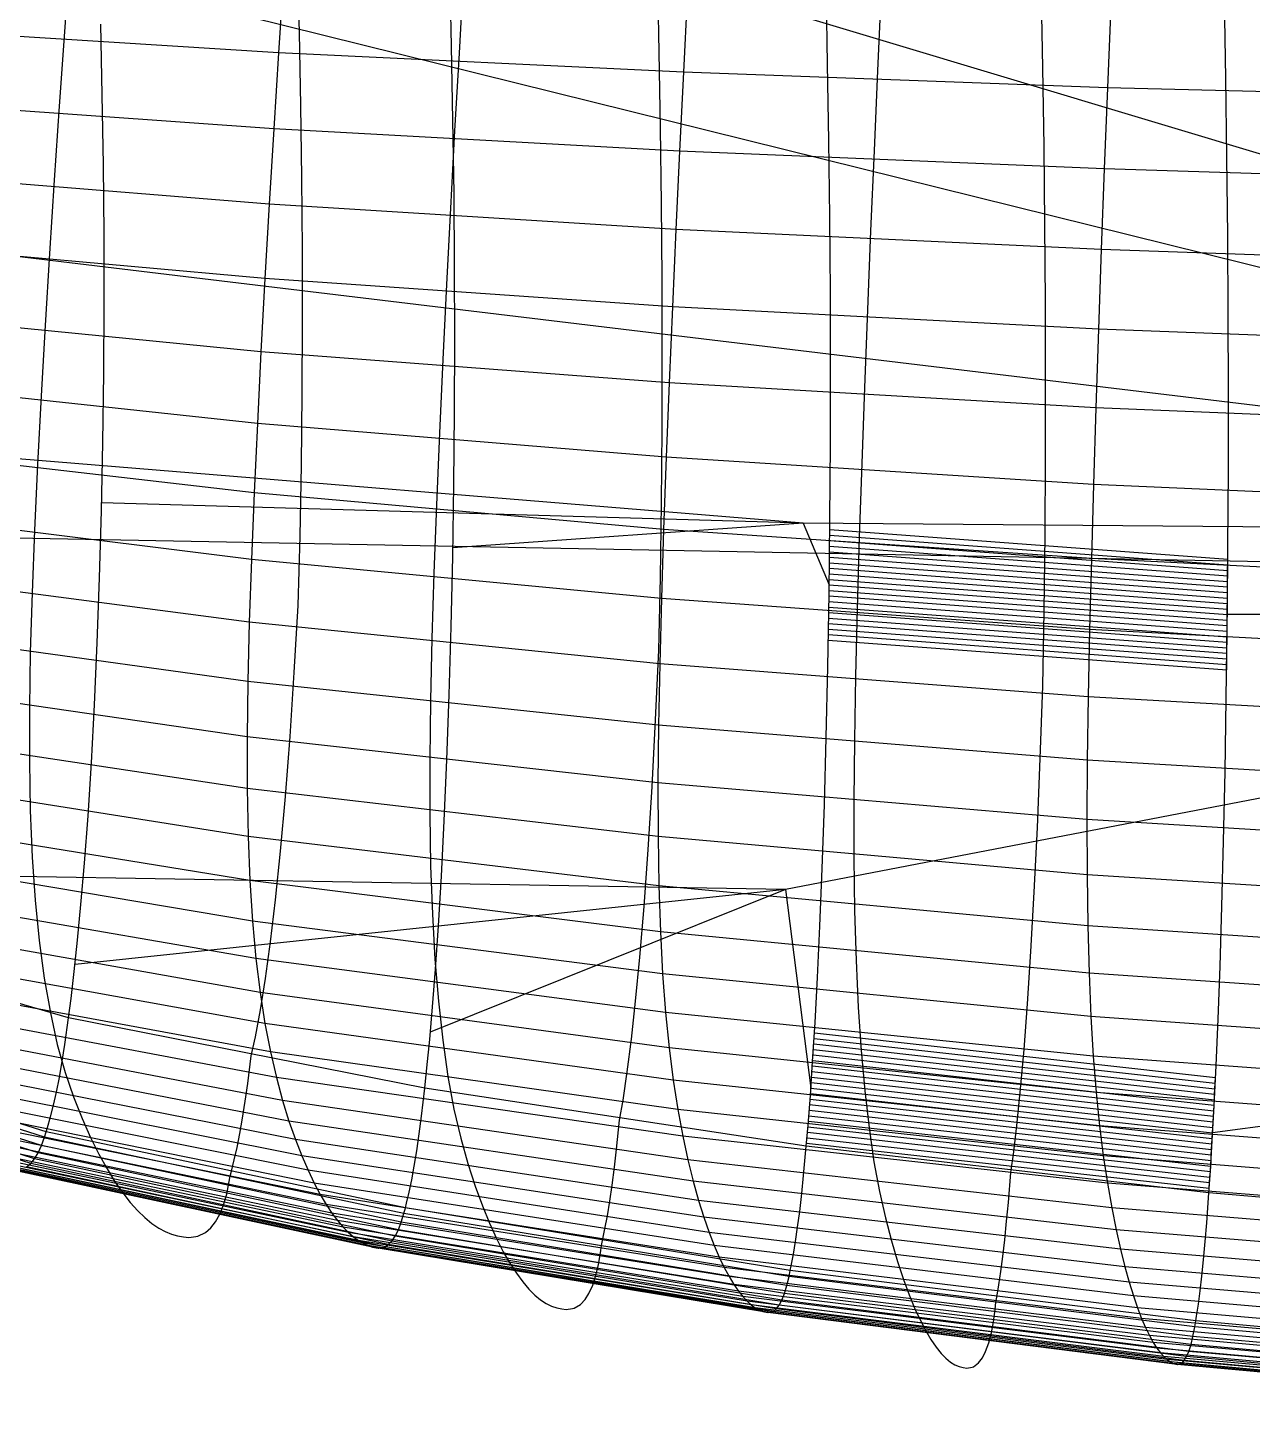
# Model space of a CAD drawing. Extents: x -454 to 454, y -3 to 309.
# Drawn here: x -291.2 to -158.2, y 4.4 to 153.7 of the extents above; entities that cross this region are included whole.
import ezdxf

# ---------------------------------------------------------------- set-up
doc = ezdxf.new("R2010")
doc.units = 0

msp = doc.modelspace()

# ---------------------------------------------------------------- linework, layer by layer
at = {"layer": 'default', "color": 8, "linetype": 'CONTINUOUS'}
for p, q in [((-35.078, 103.296, 683.088), (-296.895, 181.922, 287.322)), ((-39.634, 98.515, 684.372), (-334.782, 171.681, 358.105)), ((-39.634, 98.515, 684.372), (-298.202, 129.591, 295.527)), ((-207.004, 99.972, 230.235), (-318.252, 109.082, 106.91)), ((-207.004, 99.972, 230.235), (-283.119, 102.186, 86.927)), ((-207.004, 99.972, 230.235), (-245.002, 97.291, 69.142)), ((-39.634, 98.515, 684.372), (-207.004, 99.972, 230.235)), ((-207.004, 99.972, 230.235), (-204.168, 93.266, 54.169)), ((-79.789, 89.963, 190.074), (-160.961, 90.042, 41.745))]:
    msp.add_line(p, q, dxfattribs=at)
at = {"layer": 'default', "color": 4, "linetype": 'CONTINUOUS'}
for p, q in [((-286.562, 161.418, 32.383), (-287.151, 153.285, 31.192)), ((-261.651, 153.202, 82.969), (-261.846, 161.189, 82.572)), ((-243.839, 159.457, 12.067), (-244.333, 150.968, 10.799)), ((-222.609, 151.074, 66.808), (-222.784, 159.405, 66.354)), ((-198.511, 157.86, -4.73), (-198.914, 149.08, -6.055)), ((-180.978, 149.36, 53.289), (-181.129, 157.973, 52.787)), ((-287.151, 153.285, 31.192), (-287.716, 145.197, 30.049)), ((-261.496, 145.293, 83.29), (-261.651, 153.202, 82.969)), ((-244.333, 150.968, 10.799), (-244.807, 142.526, 9.583)), ((-222.468, 142.824, 67.179), (-222.609, 151.074, 66.808)), ((-180.856, 140.831, 53.703), (-180.978, 149.36, 53.289)), ((-198.914, 149.08, -6.055), (-199.299, 140.348, -7.324)), ((-287.716, 145.197, 30.049), (-288.255, 137.177, 28.961)), ((-261.384, 137.449, 83.53), (-261.496, 145.293, 83.29)), ((-244.807, 142.526, 9.583), (-245.259, 134.155, 8.427)), ((-222.365, 134.641, 67.46), (-222.468, 142.824, 67.179)), ((-199.299, 140.348, -7.324), (-199.667, 131.69, -8.53)), ((-180.765, 132.371, 54.022), (-180.856, 140.831, 53.703)), ((-261.317, 129.634, 83.671), (-261.384, 137.449, 83.53)), ((-288.255, 137.177, 28.961), (-288.76, 129.241, 27.935)), ((-222.3, 126.489, 67.636), (-222.365, 134.641, 67.46)), ((-245.259, 134.155, 8.427), (-245.68, 125.872, 7.338)), ((-199.667, 131.69, -8.53), (-200.009, 123.123, -9.666)), ((-180.706, 123.941, 54.228), (-180.765, 132.371, 54.022)), ((-288.76, 129.241, 27.935), (-289.239, 121.423, 26.975)), ((-261.303, 121.827, 83.711), (-261.317, 129.634, 83.671)), ((-245.68, 125.872, 7.338), (-246.082, 117.713, 6.319)), ((-222.279, 118.344, 67.701), (-222.3, 126.489, 67.636)), ((-180.684, 115.519, 54.316), (-180.706, 123.941, 54.228)), ((-200.009, 123.123, -9.666), (-200.336, 114.684, -10.727)), ((-289.239, 121.423, 26.975), (-289.678, 113.768, 26.097)), ((-261.338, 114.022, 83.634), (-261.303, 121.827, 83.711)), ((-222.301, 110.201, 67.64), (-222.279, 118.344, 67.701)), ((-246.082, 117.713, 6.319), (-246.45, 109.724, 5.389)), ((-180.695, 107.099, 54.271), (-180.684, 115.519, 54.316)), ((-289.678, 113.768, 26.097), (-290.068, 106.336, 25.32)), ((-261.428, 106.243, 83.452), (-261.338, 114.022, 83.634)), ((-200.336, 114.684, -10.727), (-200.635, 106.422, -11.696)), ((-246.45, 109.724, 5.389), (-246.775, 101.969, 4.567)), ((-222.369, 102.085, 67.465), (-222.301, 110.201, 67.64)), ((-290.068, 106.336, 25.32), (-290.396, 99.202, 24.663)), ((-261.567, 98.548, 83.168), (-261.428, 106.243, 83.452)), ((-200.635, 106.422, -11.696), (-200.9, 98.402, -12.549)), ((-180.745, 98.707, 54.104), (-180.695, 107.099, 54.271)), ((-246.775, 101.969, 4.567), (-247.048, 94.525, 3.876)), ((-222.478, 94.056, 67.179), (-222.369, 102.085, 67.465)), ((-290.396, 99.202, 24.663), (-290.666, 92.406, 24.143)), ((-261.794, 91.014, 82.713), (-261.567, 98.548, 83.168)), ((-180.83, 90.405, 53.82), (-180.745, 98.707, 54.104)), ((-200.9, 98.402, -12.549), (-201.122, 90.706, -13.265)), ((-247.048, 94.525, 3.876), (-247.274, 87.434, 3.33)), ((-222.664, 86.195, 66.707), (-222.478, 94.056, 67.179)), ((-290.666, 92.406, 24.143), (-290.855, 85.964, 23.782)), ((-262.205, 83.742, 81.874), (-261.794, 91.014, 82.713)), ((-201.122, 90.706, -13.265), (-201.305, 83.375, -13.827)), ((-180.978, 82.275, 53.336), (-180.83, 90.405, 53.82)), ((-247.274, 87.434, 3.33), (-247.43, 80.715, 2.957)), ((-290.855, 85.964, 23.782), (-290.956, 79.877, 23.602)), ((-223.005, 78.605, 65.821), (-222.664, 86.195, 66.707)), ((-262.664, 76.803, 80.943), (-262.205, 83.742, 81.874)), ((-201.305, 83.375, -13.827), (-201.432, 76.43, -14.208)), ((-181.255, 74.424, 52.414), (-180.978, 82.275, 53.336)), ((-247.43, 80.715, 2.957), (-247.512, 74.366, 2.778)), ((-290.956, 79.877, 23.602), (-290.953, 74.147, 23.622)), ((-223.388, 71.363, 64.835), (-223.005, 78.605, 65.821)), ((-263.163, 70.294, 79.926), (-262.664, 76.803, 80.943)), ((-201.432, 76.43, -14.208), (-201.498, 69.87, -14.383)), ((-290.953, 74.147, 23.622), (-290.85, 68.772, 23.851)), ((-247.512, 74.366, 2.778), (-247.504, 68.393, 2.816)), ((-181.566, 66.933, 51.383), (-181.255, 74.424, 52.414)), ((-263.694, 64.365, 78.842), (-263.163, 70.294, 79.926)), ((-223.805, 64.569, 63.754), (-223.388, 71.363, 64.835)), ((-290.85, 68.772, 23.851), (-290.632, 63.738, 24.3)), ((-201.498, 69.87, -14.383), (-201.488, 63.699, -14.328)), ((-247.504, 68.393, 2.816), (-247.412, 62.79, 3.08)), ((-181.906, 59.905, 50.252), (-181.566, 66.933, 51.383)), ((-264.243, 59.103, 77.712), (-263.694, 64.365, 78.842)), ((-224.251, 58.379, 62.599), (-223.805, 64.569, 63.754)), ((-290.632, 63.738, 24.3), (-290.308, 59.044, 24.966)), ((-247.412, 62.79, 3.08), (-247.22, 57.546, 3.58)), ((-201.488, 63.699, -14.328), (-201.41, 57.913, -14.036)), ((-182.269, 53.501, 49.04), (-181.906, 59.905, 50.252)), ((-290.308, 59.044, 24.966), (-289.875, 54.663, 25.854)), ((-264.79, 54.52, 76.592), (-264.243, 59.103, 77.712)), ((-224.71, 52.885, 61.394), (-224.251, 58.379, 62.599)), ((-247.22, 57.546, 3.58), (-246.94, 52.657, 4.315)), ((-201.41, 57.913, -14.036), (-201.248, 52.5, -13.494)), ((-289.875, 54.663, 25.854), (-289.329, 50.588, 26.962)), ((-265.334, 50.565, 75.481), (-264.79, 54.52, 76.592)), ((-246.94, 52.657, 4.315), (-246.566, 48.096, 5.289)), ((-225.17, 48.1, 60.196), (-224.71, 52.885, 61.394)), ((-201.248, 52.5, -13.494), (-201.015, 47.456, -12.704)), ((-182.643, 47.818, 47.774), (-182.269, 53.501, 49.04)), ((-289.329, 50.588, 26.962), (-288.676, 46.82, 28.278)), ((-265.868, 47.161, 74.392), (-265.334, 50.565, 75.481)), ((-246.566, 48.096, 5.289), (-246.096, 43.857, 6.5)), ((-225.628, 43.969, 59.006), (-225.17, 48.1, 60.196)), ((-183.019, 42.867, 46.514), (-182.643, 47.818, 47.774)), ((-288.676, 46.82, 28.278), (-287.932, 43.38, 29.764)), ((-266.411, 44.233, 73.283), (-265.868, 47.161, 74.392)), ((-201.015, 47.456, -12.704), (-200.703, 42.752, -11.662)), ((-287.932, 43.38, 29.764), (-287.065, 40.364, 31.497)), ((-266.886, 42.156, 72.319), (-266.411, 44.233, 73.283)), ((-246.096, 43.857, 6.5), (-245.534, 39.938, 7.936)), ((-226.078, 40.413, 57.84), (-225.628, 43.969, 59.006)), ((-267.252, 39.151, 71.577), (-266.886, 42.156, 72.319)), ((-200.703, 42.752, -11.662), (-200.312, 38.382, -10.369)), ((-183.394, 38.592, 45.262), (-183.019, 42.867, 46.514)), ((-287.065, 40.364, 31.497), (-286.156, 37.705, 33.319)), ((-226.536, 37.353, 56.652), (-226.078, 40.413, 57.84)), ((-267.52, 37.257, 71.033), (-267.252, 39.151, 71.577)), ((-245.534, 39.938, 7.936), (-244.893, 36.361, 9.556)), ((-286.156, 37.705, 33.319), (-285.236, 35.366, 35.171)), ((-226.936, 35.182, 55.618), (-226.536, 37.353, 56.652)), ((-200.312, 38.382, -10.369), (-199.844, 34.343, -8.839)), ((-183.762, 34.912, 44.034), (-183.394, 38.592, 45.262)), ((-267.813, 35.399, 70.44), (-267.52, 37.257, 71.033)), ((-244.893, 36.361, 9.556), (-244.15, 33.226, 11.439)), ((-285.236, 35.366, 35.171), (-284.322, 33.289, 37.01)), ((-268.109, 33.731, 69.838), (-267.813, 35.399, 70.44)), ((-227.249, 32.046, 54.814), (-226.936, 35.182, 55.618)), ((-199.844, 34.343, -8.839), (-199.31, 30.659, -7.115)), ((-184.138, 31.745, 42.781), (-183.762, 34.912, 44.034)), ((-284.322, 33.289, 37.01), (-283.415, 31.478, 38.84)), ((-268.412, 32.225, 69.224), (-268.109, 33.731, 69.838)), ((-244.15, 33.226, 11.439), (-243.364, 30.473, 13.431)), ((-283.415, 31.478, 38.84), (-282.526, 29.897, 40.631)), ((-268.722, 30.861, 68.594), (-268.412, 32.225, 69.224)), ((-227.475, 30.069, 54.228), (-227.249, 32.046, 54.814)), ((-184.466, 29.496, 41.691), (-184.138, 31.745, 42.781)), ((-282.526, 29.897, 40.631), (-281.667, 28.503, 42.371)), ((-269.035, 29.633, 67.955), (-268.722, 30.861, 68.594)), ((-243.364, 30.473, 13.431), (-242.582, 28.03, 15.425)), ((-227.724, 28.13, 53.59), (-227.475, 30.069, 54.228)), ((-199.31, 30.659, -7.115), (-198.692, 27.428, -5.116)), ((-281.667, 28.503, 42.371), (-280.821, 27.302, 44.081)), ((-269.295, 28.363, 67.433), (-269.181, 29.115, 67.654)), ((-269.181, 29.115, 67.654), (-269.035, 29.633, 67.955)), ((-184.726, 26.254, 40.835), (-184.466, 29.496, 41.691)), ((-280.821, 27.302, 44.081), (-280.004, 26.253, 45.735)), ((-269.87, 26.012, 66.289), (-269.543, 27.145, 66.943)), ((-269.543, 27.145, 66.943), (-269.295, 28.363, 67.433)), ((-242.582, 28.03, 15.425), (-241.8, 25.872, 17.421)), ((-227.976, 26.389, 52.941), (-227.724, 28.13, 53.59)), ((-198.692, 27.428, -5.116), (-198.04, 24.59, -3.002)), ((-280.004, 26.253, 45.735), (-279.199, 25.362, 47.365)), ((-270.277, 25, 65.466), (-269.87, 26.012, 66.289)), ((-241.8, 25.872, 17.421), (-241.025, 23.989, 19.405)), ((-228.233, 24.816, 52.28), (-227.976, 26.389, 52.941)), ((-184.912, 24.209, 40.216), (-184.726, 26.254, 40.835)), ((-279.199, 25.362, 47.365), (-278.414, 24.607, 48.955)), ((-278.414, 24.607, 48.955), (-277.653, 23.97, 50.497)), ((-277.653, 23.97, 50.497), (-276.913, 23.469, 51.996)), ((-271.251, 23.487, 63.471), (-270.757, 24.139, 64.498)), ((-270.757, 24.139, 64.498), (-270.277, 25, 65.466)), ((-241.025, 23.989, 19.405), (-240.264, 22.347, 21.347)), ((-228.496, 23.392, 51.6), (-228.233, 24.816, 52.28)), ((-198.04, 24.59, -3.002), (-197.393, 22.073, -0.886)), ((-185.117, 22.203, 39.541), (-184.912, 24.209, 40.216)), ((-276.913, 23.469, 51.996), (-276.2, 23.084, 53.441)), ((-276.2, 23.084, 53.441), (-275.515, 22.812, 54.822)), ((-275.515, 22.812, 54.822), (-274.868, 22.626, 56.139)), ((-274.868, 22.626, 56.139), (-274.225, 22.52, 57.426)), ((-274.225, 22.52, 57.426), (-273.653, 22.462, 58.621)), ((-273.653, 22.462, 58.621), (-272.881, 22.566, 60.152)), ((-272.881, 22.566, 60.152), (-272.668, 22.588, 60.579)), ((-272.668, 22.588, 60.579), (-271.841, 22.985, 62.338)), ((-271.841, 22.985, 62.338), (-271.251, 23.487, 63.471)), ((-228.762, 22.11, 50.911), (-228.496, 23.392, 51.6)), ((-240.264, 22.347, 21.347), (-239.531, 20.899, 23.233)), ((-228.983, 20.785, 50.347), (-228.885, 21.569, 50.586)), ((-228.885, 21.569, 50.586), (-228.762, 22.11, 50.911)), ((-197.393, 22.073, -0.886), (-196.744, 19.849, 1.23)), ((-185.325, 20.402, 38.855), (-185.117, 22.203, 39.541)), ((-239.531, 20.899, 23.233), (-238.807, 19.652, 25.085)), ((-238.807, 19.652, 25.085), (-238.11, 18.563, 26.878)), ((-229.475, 18.336, 49.111), (-229.195, 19.516, 49.817)), ((-229.195, 19.516, 49.817), (-228.983, 20.785, 50.347)), ((-196.744, 19.849, 1.23), (-196.102, 17.909, 3.334)), ((-185.537, 18.775, 38.154), (-185.325, 20.402, 38.855)), ((-238.11, 18.563, 26.878), (-237.423, 17.637, 28.643)), ((-229.821, 17.283, 48.222), (-229.475, 18.336, 49.111)), ((-185.754, 17.303, 37.435), (-185.537, 18.775, 38.154)), ((-237.423, 17.637, 28.643), (-236.753, 16.854, 30.366)), ((-236.753, 16.854, 30.366), (-236.104, 16.194, 32.035)), ((-230.23, 16.386, 47.177), (-229.821, 17.283, 48.222)), ((-196.102, 17.909, 3.334), (-195.472, 16.217, 5.394)), ((-185.973, 15.977, 36.705), (-185.754, 17.303, 37.435)), ((-236.104, 16.194, 32.035), (-235.473, 15.675, 33.658)), ((-235.473, 15.675, 33.658), (-234.865, 15.277, 35.221)), ((-234.865, 15.277, 35.221), (-234.28, 14.995, 36.717)), ((-234.28, 14.995, 36.717), (-233.728, 14.804, 38.142)), ((-231.852, 14.77, 42.945), (-231.156, 15.184, 44.845)), ((-231.156, 15.184, 44.845), (-230.648, 15.707, 46.068)), ((-230.648, 15.707, 46.068), (-230.23, 16.386, 47.177)), ((-195.472, 16.217, 5.394), (-194.866, 14.724, 7.393)), ((-186.163, 14.626, 36.084), (-186.074, 15.418, 36.361)), ((-186.074, 15.418, 36.361), (-185.973, 15.977, 36.705)), ((-233.728, 14.804, 38.142), (-233.178, 14.695, 39.537)), ((-233.178, 14.695, 39.537), (-232.694, 14.636, 40.828)), ((-232.694, 14.636, 40.828), (-232.032, 14.746, 42.486)), ((-232.032, 14.746, 42.486), (-231.852, 14.77, 42.945)), ((-194.866, 14.724, 7.393), (-194.268, 13.44, 9.357)), ((-194.268, 13.44, 9.357), (-193.692, 12.317, 11.257)), ((-186.339, 13.316, 35.525), (-186.163, 14.626, 36.084)), ((-193.692, 12.317, 11.257), (-193.124, 11.365, 13.128)), ((-186.854, 11.013, 33.845), (-186.569, 12.099, 34.781)), ((-186.569, 12.099, 34.781), (-186.339, 13.316, 35.525)), ((-193.124, 11.365, 13.128), (-192.57, 10.558, 14.953)), ((-192.57, 10.558, 14.953), (-192.033, 9.879, 16.722)), ((-187.191, 10.09, 32.743), (-186.854, 11.013, 33.845)), ((-192.033, 9.879, 16.722), (-191.512, 9.345, 18.442)), ((-191.512, 9.345, 18.442), (-191.01, 8.935, 20.098)), ((-187.955, 8.839, 30.286), (-187.532, 9.388, 31.573)), ((-187.532, 9.388, 31.573), (-187.191, 10.09, 32.743)), ((-191.01, 8.935, 20.098), (-190.526, 8.647, 21.683)), ((-190.526, 8.647, 21.683), (-190.072, 8.437, 23.19)), ((-190.072, 8.437, 23.19), (-189.615, 8.339, 24.671)), ((-189.615, 8.339, 24.671), (-189.219, 8.279, 26.036)), ((-189.219, 8.279, 26.036), (-188.669, 8.394, 27.795)), ((-188.669, 8.394, 27.795), (-188.521, 8.42, 28.275)), ((-188.521, 8.42, 28.275), (-187.955, 8.839, 30.286))]:
    msp.add_line(p, q, dxfattribs=at)
at = {"layer": 'default', "color": 3, "linetype": 'CONTINUOUS'}
for p, q in [((-245.142, 151.723, 68.823), (-245.329, 159.837, 68.397)), ((-204.334, 149.787, 53.683), (-204.497, 158.213, 53.203)), ((-161.129, 148.245, 41.111), (-161.268, 156.919, 40.589)), ((-283.036, 146.439, 87.078), (-283.198, 154.1, 86.785)), ((-244.99, 143.692, 69.169), (-245.142, 151.723, 68.823)), ((-204.2, 141.449, 54.075), (-204.334, 149.787, 53.683)), ((-161.015, 139.659, 41.541), (-161.129, 148.245, 41.111)), ((-282.918, 138.851, 87.292), (-283.036, 146.439, 87.078)), ((-244.876, 135.736, 69.428), (-244.99, 143.692, 69.169)), ((-204.098, 133.189, 54.374), (-204.2, 141.449, 54.075)), ((-160.926, 131.153, 41.874), (-161.015, 139.659, 41.541)), ((-282.85, 131.301, 87.415), (-282.918, 138.851, 87.292)), ((-244.807, 127.821, 69.586), (-244.876, 135.736, 69.428)), ((-204.033, 124.969, 54.564), (-204.098, 133.189, 54.374)), ((-282.837, 123.766, 87.439), (-282.85, 131.301, 87.415)), ((-160.868, 122.69, 42.092), (-160.926, 131.153, 41.874)), ((-244.785, 119.92, 69.636), (-244.807, 127.821, 69.586)), ((-204.007, 116.765, 54.64), (-204.033, 124.969, 54.564)), ((-282.882, 116.234, 87.356), (-282.837, 123.766, 87.439)), ((-160.842, 114.241, 42.189), (-160.868, 122.69, 42.092)), ((-244.814, 112.022, 69.569), (-244.785, 119.92, 69.636)), ((-204.025, 108.564, 54.588), (-204.007, 116.765, 54.64)), ((-282.983, 108.725, 87.173), (-282.882, 116.234, 87.356)), ((-160.852, 105.796, 42.152), (-160.842, 114.241, 42.189)), ((-244.892, 104.148, 69.392), (-244.814, 112.022, 69.569)), ((-283.138, 101.296, 86.893), (-282.983, 108.725, 87.173)), ((-204.083, 100.387, 54.419), (-204.025, 108.564, 54.588)), ((-160.895, 97.376, 41.992), (-160.852, 105.796, 42.152)), ((-245.017, 96.358, 69.108), (-244.892, 104.148, 69.392)), ((-283.341, 94.022, 86.525), (-283.138, 101.296, 86.893)), ((-204.179, 92.297, 54.135), (-204.083, 100.387, 54.419)), ((-160.97, 89.044, 41.711), (-160.895, 97.376, 41.992)), ((-245.184, 88.73, 68.727), (-245.017, 96.358, 69.108)), ((-283.592, 86.981, 86.069), (-283.341, 94.022, 86.525)), ((-204.312, 84.374, 53.746), (-204.179, 92.297, 54.135)), ((-245.394, 81.346, 68.249), (-245.184, 88.73, 68.727)), ((-161.074, 80.884, 41.32), (-160.97, 89.044, 41.711)), ((-283.887, 80.259, 85.534), (-283.592, 86.981, 86.069)), ((-204.48, 76.705, 53.253), (-204.312, 84.374, 53.746)), ((-245.642, 74.295, 67.684), (-245.394, 81.346, 68.249)), ((-161.207, 72.986, 40.817), (-161.074, 80.884, 41.32)), ((-284.223, 73.949, 84.926), (-283.887, 80.259, 85.534)), ((-204.68, 69.382, 52.665), (-204.48, 76.705, 53.253)), ((-284.588, 68.194, 84.265), (-284.223, 73.949, 84.926)), ((-245.926, 67.677, 67.037), (-245.642, 74.295, 67.684)), ((-161.368, 65.443, 40.215), (-161.207, 72.986, 40.817)), ((-204.911, 62.507, 51.988), (-204.68, 69.382, 52.665)), ((-284.97, 63.072, 83.571), (-284.588, 68.194, 84.265)), ((-246.236, 61.641, 66.329), (-245.926, 67.677, 67.037)), ((-161.553, 58.362, 39.518), (-161.368, 65.443, 40.215)), ((-285.351, 58.591, 82.881), (-284.97, 63.072, 83.571)), ((-246.563, 56.267, 65.585), (-246.236, 61.641, 66.329)), ((-205.164, 56.237, 51.245), (-204.911, 62.507, 51.988)), ((-285.721, 54.701, 82.21), (-285.351, 58.591, 82.881)), ((-161.757, 51.904, 38.751), (-161.553, 58.362, 39.518)), ((-246.889, 51.566, 64.842), (-246.563, 56.267, 65.585)), ((-205.431, 50.654, 50.46), (-205.164, 56.237, 51.245)), ((-286.077, 51.331, 81.565), (-285.721, 54.701, 82.21)), ((-286.419, 48.395, 80.945), (-286.077, 51.331, 81.565)), ((-247.207, 47.485, 64.119), (-246.889, 51.566, 64.842)), ((-161.974, 46.153, 37.937), (-161.757, 51.904, 38.751)), ((-205.699, 45.77, 49.675), (-205.431, 50.654, 50.46)), ((-286.69, 46.278, 80.453), (-286.419, 48.395, 80.945)), ((-247.513, 43.95, 63.422), (-247.207, 47.485, 64.119)), ((-205.959, 41.531, 48.909), (-205.699, 45.77, 49.675)), ((-162.19, 41.122, 37.123), (-161.974, 46.153, 37.937)), ((-247.807, 40.868, 62.751), (-247.513, 43.95, 63.422)), ((-248.041, 38.646, 62.218), (-247.807, 40.868, 62.751)), ((-206.211, 37.857, 48.171), (-205.959, 41.531, 48.909)), ((-162.402, 36.754, 36.327), (-162.19, 41.122, 37.123)), ((-206.454, 34.655, 47.458), (-206.211, 37.857, 48.171)), ((-162.607, 32.969, 35.559), (-162.402, 36.754, 36.327)), ((-206.646, 32.346, 46.892), (-206.454, 34.655, 47.458)), ((-162.804, 29.67, 34.817), (-162.607, 32.969, 35.559)), ((-162.961, 27.292, 34.227), (-162.804, 29.67, 34.817))]:
    msp.add_line(p, q, dxfattribs=at)
at = {"layer": 'default', "color": 5, "linetype": 'CONTINUOUS'}
for p, q in [((-263.389, 159.285, 27.256), (-263.925, 150.991, 26.033)), ((-219.54, 157.513, 9.04), (-219.979, 148.897, 7.749)), ((-173.621, 156.094, -5.838), (-173.977, 147.219, -7.176)), ((-263.925, 150.991, 26.033), (-304.725, 153.548, 47.756)), ((-263.925, 150.991, 26.033), (-264.44, 142.747, 24.861)), ((-219.979, 148.897, 7.749), (-263.925, 150.991, 26.033)), ((-219.979, 148.897, 7.749), (-220.4, 140.332, 6.513)), ((-173.977, 147.219, -7.176), (-219.979, 148.897, 7.749)), ((-173.977, 147.219, -7.176), (-174.318, 138.396, -8.457)), ((-125.792, 145.946, -18.805), (-173.977, 147.219, -7.176)), ((-264.44, 142.747, 24.861), (-305.327, 145.688, 46.665)), ((-264.44, 142.747, 24.861), (-264.929, 134.577, 23.747)), ((-220.4, 140.332, 6.513), (-264.44, 142.747, 24.861)), ((-220.4, 140.332, 6.513), (-220.801, 131.844, 5.338)), ((-174.318, 138.396, -8.457), (-220.4, 140.332, 6.513)), ((-264.929, 134.577, 23.747), (-305.9, 137.9, 45.626)), ((-174.318, 138.396, -8.457), (-174.642, 129.653, -9.674)), ((-126.038, 136.929, -20.122), (-174.318, 138.396, -8.457)), ((-264.929, 134.577, 23.747), (-265.39, 126.494, 22.697)), ((-220.801, 131.844, 5.338), (-264.929, 134.577, 23.747)), ((-220.801, 131.844, 5.338), (-221.177, 123.448, 4.233)), ((-174.642, 129.653, -9.674), (-220.801, 131.844, 5.338)), ((-265.39, 126.494, 22.697), (-306.44, 130.195, 44.647)), ((-174.642, 129.653, -9.674), (-174.946, 121.004, -10.818)), ((-126.272, 127.994, -21.372), (-174.642, 129.653, -9.674)), ((-265.39, 126.494, 22.697), (-265.821, 118.539, 21.714)), ((-221.177, 123.448, 4.233), (-265.39, 126.494, 22.697)), ((-265.821, 118.539, 21.714), (-306.947, 122.611, 43.728)), ((-221.177, 123.448, 4.233), (-221.53, 115.184, 3.199)), ((-174.946, 121.004, -10.818), (-221.177, 123.448, 4.233)), ((-174.946, 121.004, -10.818), (-175.231, 112.492, -11.887)), ((-126.491, 119.155, -22.546), (-174.946, 121.004, -10.818)), ((-265.821, 118.539, 21.714), (-266.215, 110.766, 20.816)), ((-221.53, 115.184, 3.199), (-265.821, 118.539, 21.714)), ((-266.215, 110.766, 20.816), (-307.41, 115.2, 42.888)), ((-221.53, 115.184, 3.199), (-221.851, 107.109, 2.256)), ((-175.231, 112.492, -11.887), (-221.53, 115.184, 3.199)), ((-175.231, 112.492, -11.887), (-175.49, 104.175, -12.861)), ((-126.696, 110.455, -23.644), (-175.231, 112.492, -11.887)), ((-266.215, 110.766, 20.816), (-266.563, 103.238, 20.024)), ((-221.851, 107.109, 2.256), (-266.215, 110.766, 20.816)), ((-266.563, 103.238, 20.024), (-307.819, 108.024, 42.146)), ((-221.851, 107.109, 2.256), (-222.133, 99.29, 1.426)), ((-175.49, 104.175, -12.861), (-221.851, 107.109, 2.256)), ((-266.563, 103.238, 20.024), (-266.855, 96.033, 19.359)), ((-222.133, 99.29, 1.426), (-266.563, 103.238, 20.024)), ((-175.49, 104.175, -12.861), (-175.718, 96.12, -13.717)), ((-126.883, 101.955, -24.643), (-175.49, 104.175, -12.861)), ((-266.855, 96.033, 19.359), (-308.165, 101.154, 41.52)), ((-222.133, 99.29, 1.426), (-222.37, 91.806, 0.731)), ((-175.718, 96.12, -13.717), (-222.133, 99.29, 1.426)), ((-266.855, 96.033, 19.359), (-267.086, 89.203, 18.832)), ((-222.37, 91.806, 0.731), (-266.855, 96.033, 19.359)), ((-175.718, 96.12, -13.717), (-175.908, 88.412, -14.431)), ((-127.047, 93.724, -25.519), (-175.718, 96.12, -13.717)), ((-267.086, 89.203, 18.832), (-308.44, 94.642, 41.02)), ((-222.37, 91.806, 0.731), (-222.557, 84.712, 0.183)), ((-175.908, 88.412, -14.431), (-222.37, 91.806, 0.731)), ((-267.245, 82.779, 18.471), (-308.632, 88.517, 40.673)), ((-267.086, 89.203, 18.832), (-267.245, 82.779, 18.471)), ((-222.557, 84.712, 0.183), (-267.086, 89.203, 18.832)), ((-175.908, 88.412, -14.431), (-176.057, 81.106, -14.992)), ((-127.183, 85.846, -26.248), (-175.908, 88.412, -14.431)), ((-222.557, 84.712, 0.183), (-222.683, 78.04, -0.188)), ((-176.057, 81.106, -14.992), (-222.557, 84.712, 0.183)), ((-267.323, 76.766, 18.293), (-308.73, 82.782, 40.495)), ((-267.245, 82.779, 18.471), (-267.323, 76.766, 18.293)), ((-222.683, 78.04, -0.188), (-267.245, 82.779, 18.471)), ((-176.057, 81.106, -14.992), (-176.157, 74.234, -15.367)), ((-127.29, 78.38, -26.819), (-176.057, 81.106, -14.992)), ((-222.683, 78.04, -0.188), (-222.742, 71.796, -0.362)), ((-176.157, 74.234, -15.367), (-222.683, 78.04, -0.188)), ((-267.311, 71.166, 18.319), (-308.725, 77.442, 40.504)), ((-267.323, 76.766, 18.293), (-267.311, 71.166, 18.319)), ((-222.742, 71.796, -0.362), (-267.323, 76.766, 18.293)), ((-176.157, 74.234, -15.367), (-176.202, 67.803, -15.537)), ((-127.361, 71.358, -27.198), (-176.157, 74.234, -15.367)), ((-267.211, 65.977, 18.548), (-308.618, 72.492, 40.698)), ((-222.742, 71.796, -0.362), (-222.728, 65.981, -0.319)), ((-176.202, 67.803, -15.537), (-222.742, 71.796, -0.362)), ((-267.311, 71.166, 18.319), (-267.211, 65.977, 18.548)), ((-222.728, 65.981, -0.319), (-267.311, 71.166, 18.319)), ((-267.018, 61.186, 18.988), (-308.404, 67.921, 41.087)), ((-176.202, 67.803, -15.537), (-176.187, 61.816, -15.479)), ((-127.392, 64.787, -27.363), (-176.202, 67.803, -15.537)), ((-267.211, 65.977, 18.548), (-267.018, 61.186, 18.988)), ((-222.639, 60.594, -0.06), (-267.211, 65.977, 18.548)), ((-222.728, 65.981, -0.319), (-222.639, 60.594, -0.06)), ((-176.187, 61.816, -15.479), (-222.728, 65.981, -0.319)), ((-266.737, 56.782, 19.629), (-308.088, 63.719, 41.659)), ((-176.187, 61.816, -15.479), (-176.111, 56.269, -15.195)), ((-127.379, 58.669, -27.294), (-176.187, 61.816, -15.479)), ((-266.369, 52.743, 20.466), (-307.673, 59.864, 42.412)), ((-267.018, 61.186, 18.988), (-266.737, 56.782, 19.629)), ((-222.474, 55.619, 0.425), (-267.018, 61.186, 18.988)), ((-222.639, 60.594, -0.06), (-222.474, 55.619, 0.425)), ((-176.111, 56.269, -15.195), (-222.639, 60.594, -0.06)), ((-266.737, 56.782, 19.629), (-266.369, 52.743, 20.466)), ((-222.236, 51.049, 1.125), (-266.737, 56.782, 19.629)), ((-265.917, 49.048, 21.495), (-307.161, 56.336, 43.34)), ((-222.474, 55.619, 0.425), (-222.236, 51.049, 1.125)), ((-175.972, 51.147, -14.674), (-222.474, 55.619, 0.425)), ((-176.111, 56.269, -15.195), (-175.972, 51.147, -14.674)), ((-127.322, 53.001, -26.989), (-176.111, 56.269, -15.195)), ((-265.387, 45.67, 22.704), (-306.558, 53.11, 44.433)), ((-266.369, 52.743, 20.466), (-265.917, 49.048, 21.495)), ((-221.926, 46.857, 2.034), (-266.369, 52.743, 20.466)), ((-222.236, 51.049, 1.125), (-221.926, 46.857, 2.034)), ((-175.774, 46.442, -13.929), (-222.236, 51.049, 1.125)), ((-175.972, 51.147, -14.674), (-175.774, 46.442, -13.929)), ((-127.219, 47.769, -26.439), (-175.972, 51.147, -14.674)), ((-264.79, 42.598, 24.064), (-305.878, 50.176, 45.666)), ((-265.917, 49.048, 21.495), (-265.387, 45.67, 22.704)), ((-221.546, 43.023, 3.149), (-265.917, 49.048, 21.495)), ((-264.146, 39.821, 25.531), (-305.144, 47.522, 46.996)), ((-221.926, 46.857, 2.034), (-221.546, 43.023, 3.149)), ((-175.517, 42.128, -12.963), (-221.926, 46.857, 2.034)), ((-175.774, 46.442, -13.929), (-175.517, 42.128, -12.963)), ((-127.073, 42.963, -25.657), (-175.774, 46.442, -13.929)), ((-263.471, 37.321, 27.068), (-304.375, 45.132, 48.39)), ((-265.387, 45.67, 22.704), (-264.79, 42.598, 24.064)), ((-221.101, 39.519, 4.455), (-265.387, 45.67, 22.704)), ((-289.648, 32.431, 75.091), (-325.462, 43.736, 96.156)), ((-289.311, 33.348, 75.701), (-325.096, 44.593, 96.702)), ((-290.804, 30.496, 72.995), (-326.716, 41.932, 94.286)), ((-290.39, 31.004, 73.745), (-326.268, 42.404, 94.955)), ((-290.002, 31.65, 74.448), (-325.847, 43.007, 95.582)), ((-262.784, 35.086, 28.634), (-303.59, 42.996, 49.813)), ((-264.79, 42.598, 24.064), (-264.146, 39.821, 25.531)), ((-220.601, 36.333, 5.924), (-264.79, 42.598, 24.064)), ((-221.546, 43.023, 3.149), (-221.101, 39.519, 4.455)), ((-175.203, 38.182, -11.783), (-221.546, 43.023, 3.149)), ((-175.517, 42.128, -12.963), (-175.203, 38.182, -11.783)), ((-126.884, 38.556, -24.647), (-175.517, 42.128, -12.963)), ((-262.089, 33.089, 30.217), (-302.797, 41.086, 51.251)), ((-261.397, 31.314, 31.792), (-302.007, 39.387, 52.683)), ((-264.146, 39.821, 25.531), (-263.471, 37.321, 27.068)), ((-220.062, 33.454, 7.506), (-264.146, 39.821, 25.531)), ((-221.101, 39.519, 4.455), (-220.601, 36.333, 5.924)), ((-174.836, 34.577, -10.403), (-221.101, 39.519, 4.455)), ((-260.713, 29.741, 33.35), (-301.226, 37.882, 54.1)), ((-175.203, 38.182, -11.783), (-174.836, 34.577, -10.403)), ((-126.653, 34.527, -23.414), (-175.203, 38.182, -11.783)), ((-260.044, 28.348, 34.875), (-300.461, 36.548, 55.487)), ((-263.471, 37.321, 27.068), (-262.784, 35.086, 28.634)), ((-219.498, 30.862, 9.162), (-263.471, 37.321, 27.068)), ((-220.601, 36.333, 5.924), (-220.062, 33.454, 7.506)), ((-174.423, 31.3, -8.852), (-220.601, 36.333, 5.924)), ((-259.388, 27.122, 36.37), (-299.71, 35.374, 56.847)), ((-258.748, 26.045, 37.827), (-298.979, 34.342, 58.173)), ((-262.784, 35.086, 28.634), (-262.089, 33.089, 30.217)), ((-218.923, 28.546, 10.85), (-262.784, 35.086, 28.634)), ((-174.836, 34.577, -10.403), (-174.423, 31.3, -8.852)), ((-126.384, 30.846, -21.973), (-174.836, 34.577, -10.403)), ((-258.12, 25.102, 39.257), (-298.261, 33.438, 59.475)), ((-289.648, 32.431, 75.091), (-289.311, 33.348, 75.701)), ((-289.311, 33.348, 75.701), (-289.128, 33.922, 76.033)), ((-250.31, 25.071, 57.049), (-289.311, 33.348, 75.701)), ((-262.089, 33.089, 30.217), (-261.397, 31.314, 31.792)), ((-218.343, 26.477, 12.554), (-262.089, 33.089, 30.217)), ((-220.062, 33.454, 7.506), (-219.498, 30.862, 9.162)), ((-173.979, 28.339, -7.182), (-220.062, 33.454, 7.506)), ((-257.507, 24.284, 40.654), (-297.56, 32.653, 60.747)), ((-256.91, 23.585, 42.015), (-296.876, 31.982, 61.986)), ((-256.33, 22.997, 43.335), (-296.213, 31.416, 63.188)), ((-290.39, 31.004, 73.745), (-290.002, 31.65, 74.448)), ((-290.002, 31.65, 74.448), (-289.648, 32.431, 75.091)), ((-250.911, 23.286, 55.68), (-290.002, 31.65, 74.448)), ((-250.603, 24.108, 56.382), (-289.648, 32.431, 75.091)), ((-255.773, 22.518, 44.605), (-295.575, 30.955, 64.345)), ((-255.23, 22.133, 45.842), (-294.953, 30.584, 65.472)), ((-254.712, 21.826, 47.023), (-294.36, 30.287, 66.548)), ((-254.182, 21.586, 48.23), (-293.753, 30.054, 67.648)), ((-253.733, 21.407, 49.251), (-293.239, 29.88, 68.579)), ((-252.325, 21.42, 52.46), (-291.625, 29.882, 71.506)), ((-291.258, 30.124, 72.172), (-290.804, 30.496, 72.995)), ((-252.005, 21.677, 53.189), (-291.258, 30.124, 72.172)), ((-290.804, 30.496, 72.995), (-290.39, 31.004, 73.745)), ((-251.609, 22.07, 54.09), (-290.804, 30.496, 72.995)), ((-251.249, 22.606, 54.911), (-290.39, 31.004, 73.745)), ((-261.397, 31.314, 31.792), (-260.713, 29.741, 33.35)), ((-217.765, 24.639, 14.25), (-261.397, 31.314, 31.792)), ((-219.498, 30.862, 9.162), (-218.923, 28.546, 10.85)), ((-173.514, 25.674, -5.436), (-219.498, 30.862, 9.162)), ((-174.423, 31.3, -8.852), (-173.979, 28.339, -7.182)), ((-126.082, 27.5, -20.355), (-174.423, 31.3, -8.852)), ((-253.093, 21.303, 50.71), (-292.506, 29.776, 69.909)), ((-253.042, 21.308, 50.825), (-292.448, 29.78, 70.015)), ((-260.713, 29.741, 33.35), (-260.044, 28.348, 34.875)), ((-217.194, 23.01, 15.926), (-260.713, 29.741, 33.35)), ((-218.923, 28.546, 10.85), (-218.343, 26.477, 12.554)), ((-173.041, 23.293, -3.657), (-218.923, 28.546, 10.85)), ((-260.044, 28.348, 34.875), (-259.388, 27.122, 36.37)), ((-216.635, 21.568, 17.567), (-260.044, 28.348, 34.875)), ((-259.388, 27.122, 36.37), (-258.748, 26.045, 37.827)), ((-216.087, 20.3, 19.176), (-259.388, 27.122, 36.37)), ((-173.979, 28.339, -7.182), (-173.514, 25.674, -5.436)), ((-125.756, 24.477, -18.616), (-173.979, 28.339, -7.182)), ((-258.748, 26.045, 37.827), (-258.12, 25.102, 39.257)), ((-215.554, 19.186, 20.743), (-258.748, 26.045, 37.827)), ((-250.31, 25.071, 57.049), (-250.151, 25.674, 57.411)), ((-218.343, 26.477, 12.554), (-217.765, 24.639, 14.25)), ((-172.563, 21.167, -1.861), (-218.343, 26.477, 12.554)), ((-173.514, 25.674, -5.436), (-173.041, 23.293, -3.657)), ((-125.416, 21.757, -16.796), (-173.514, 25.674, -5.436)), ((-258.12, 25.102, 39.257), (-257.507, 24.284, 40.654)), ((-215.03, 18.211, 22.28), (-258.12, 25.102, 39.257)), ((-257.507, 24.284, 40.654), (-256.91, 23.585, 42.015)), ((-214.518, 17.366, 23.782), (-257.507, 24.284, 40.654)), ((-250.911, 23.286, 55.68), (-250.603, 24.108, 56.382)), ((-250.603, 24.108, 56.382), (-250.31, 25.071, 57.049)), ((-208.767, 17.231, 40.666), (-250.603, 24.108, 56.382)), ((-208.524, 18.233, 41.379), (-250.31, 25.071, 57.049)), ((-217.765, 24.639, 14.25), (-217.194, 23.01, 15.926)), ((-172.087, 19.277, -0.073), (-217.765, 24.639, 14.25)), ((-256.91, 23.585, 42.015), (-256.33, 22.997, 43.335)), ((-214.02, 16.644, 25.245), (-256.91, 23.585, 42.015)), ((-256.33, 22.997, 43.335), (-255.773, 22.518, 44.605)), ((-213.537, 16.038, 26.663), (-256.33, 22.997, 43.335)), ((-255.773, 22.518, 44.605), (-255.23, 22.133, 45.842)), ((-213.072, 15.544, 28.028), (-255.773, 22.518, 44.605)), ((-251.609, 22.07, 54.09), (-251.249, 22.606, 54.911)), ((-251.249, 22.606, 54.911), (-250.911, 23.286, 55.68)), ((-209.304, 15.667, 39.091), (-251.249, 22.606, 54.911)), ((-209.023, 16.376, 39.915), (-250.911, 23.286, 55.68)), ((-217.194, 23.01, 15.926), (-216.635, 21.568, 17.567)), ((-171.618, 17.604, 1.693), (-217.194, 23.01, 15.926)), ((-173.041, 23.293, -3.657), (-172.563, 21.167, -1.861)), ((-125.07, 19.327, -14.943), (-173.041, 23.293, -3.657)), ((-255.23, 22.133, 45.842), (-254.712, 21.826, 47.023)), ((-212.62, 15.148, 29.356), (-255.23, 22.133, 45.842)), ((-254.712, 21.826, 47.023), (-254.182, 21.586, 48.23)), ((-212.188, 14.833, 30.625), (-254.712, 21.826, 47.023)), ((-254.182, 21.586, 48.23), (-253.733, 21.407, 49.251)), ((-211.746, 14.587, 31.921), (-254.182, 21.586, 48.23)), ((-253.733, 21.407, 49.251), (-253.093, 21.303, 50.71)), ((-211.372, 14.405, 33.018), (-253.733, 21.407, 49.251)), ((-253.093, 21.303, 50.71), (-253.042, 21.308, 50.825)), ((-210.839, 14.301, 34.584), (-253.093, 21.303, 50.71)), ((-253.042, 21.308, 50.825), (-252.325, 21.42, 52.46)), ((-210.797, 14.306, 34.708), (-253.042, 21.308, 50.825)), ((-252.325, 21.42, 52.46), (-252.005, 21.677, 53.189)), ((-210.199, 14.429, 36.463), (-252.325, 21.42, 52.46)), ((-252.005, 21.677, 53.189), (-251.609, 22.07, 54.09)), ((-209.933, 14.697, 37.245), (-252.005, 21.677, 53.189)), ((-209.603, 15.109, 38.211), (-251.609, 22.07, 54.09)), ((-216.635, 21.568, 17.567), (-216.087, 20.3, 19.176)), ((-171.158, 16.124, 3.42), (-216.635, 21.568, 17.567)), ((-172.563, 21.167, -1.861), (-172.087, 19.277, -0.073)), ((-124.72, 17.158, -13.073), (-172.563, 21.167, -1.861)), ((-216.087, 20.3, 19.176), (-215.554, 19.186, 20.743)), ((-170.707, 14.821, 5.114), (-216.087, 20.3, 19.176)), ((-215.554, 19.186, 20.743), (-215.03, 18.211, 22.28)), ((-170.268, 13.678, 6.764), (-215.554, 19.186, 20.743)), ((-215.03, 18.211, 22.28), (-214.518, 17.366, 23.782)), ((-169.838, 12.678, 8.382), (-215.03, 18.211, 22.28)), ((-208.767, 17.231, 40.666), (-208.524, 18.233, 41.379)), ((-208.524, 18.233, 41.379), (-208.393, 18.861, 41.766)), ((-164.495, 12.746, 28.461), (-208.524, 18.233, 41.379)), ((-172.087, 19.277, -0.073), (-171.618, 17.604, 1.693)), ((-124.372, 15.231, -11.212), (-172.087, 19.277, -0.073)), ((-214.518, 17.366, 23.782), (-214.02, 16.644, 25.245)), ((-169.417, 11.811, 9.963), (-214.518, 17.366, 23.782)), ((-214.02, 16.644, 25.245), (-213.537, 16.038, 26.663)), ((-169.007, 11.071, 11.503), (-214.02, 16.644, 25.245)), ((-209.023, 16.376, 39.915), (-208.767, 17.231, 40.666)), ((-164.694, 11.712, 27.714), (-208.767, 17.231, 40.666)), ((-171.618, 17.604, 1.693), (-171.158, 16.124, 3.42)), ((-124.028, 13.524, -9.374), (-171.618, 17.604, 1.693)), ((-213.537, 16.038, 26.663), (-213.072, 15.544, 28.028)), ((-168.61, 10.45, 12.995), (-213.537, 16.038, 26.663)), ((-213.072, 15.544, 28.028), (-212.62, 15.148, 29.356)), ((-168.228, 9.945, 14.431), (-213.072, 15.544, 28.028)), ((-212.62, 15.148, 29.356), (-212.188, 14.833, 30.625)), ((-167.856, 9.54, 15.828), (-212.62, 15.148, 29.356)), ((-209.933, 14.697, 37.245), (-209.603, 15.109, 38.211)), ((-209.603, 15.109, 38.211), (-209.304, 15.667, 39.091)), ((-165.379, 9.52, 25.138), (-209.603, 15.109, 38.211)), ((-209.304, 15.667, 39.091), (-209.023, 16.376, 39.915)), ((-165.133, 10.098, 26.062), (-209.304, 15.667, 39.091)), ((-164.904, 10.829, 26.926), (-209.023, 16.376, 39.915)), ((-171.158, 16.124, 3.42), (-170.707, 14.821, 5.114)), ((-123.692, 12.014, -7.576), (-171.158, 16.124, 3.42)), ((-212.188, 14.833, 30.625), (-211.746, 14.587, 31.921)), ((-167.501, 9.219, 17.163), (-212.188, 14.833, 30.625)), ((-211.746, 14.587, 31.921), (-211.372, 14.405, 33.018)), ((-167.139, 8.968, 18.526), (-211.746, 14.587, 31.921)), ((-211.372, 14.405, 33.018), (-210.839, 14.301, 34.584)), ((-166.832, 8.784, 19.679), (-211.372, 14.405, 33.018)), ((-210.839, 14.301, 34.584), (-210.797, 14.306, 34.708)), ((-166.394, 8.681, 21.326), (-210.839, 14.301, 34.584)), ((-210.797, 14.306, 34.708), (-210.199, 14.429, 36.463)), ((-166.359, 8.686, 21.457), (-210.797, 14.306, 34.708)), ((-210.199, 14.429, 36.463), (-209.933, 14.697, 37.245)), ((-165.868, 8.816, 23.301), (-210.199, 14.429, 36.463)), ((-165.65, 9.094, 24.122), (-209.933, 14.697, 37.245)), ((-170.707, 14.821, 5.114), (-170.268, 13.678, 6.764)), ((-123.363, 10.686, -5.813), (-170.707, 14.821, 5.114)), ((-170.268, 13.678, 6.764), (-169.838, 12.678, 8.382)), ((-123.042, 9.521, -4.097), (-170.268, 13.678, 6.764)), ((-169.838, 12.678, 8.382), (-169.417, 11.811, 9.963)), ((-122.727, 8.502, -2.413), (-169.838, 12.678, 8.382)), ((-164.694, 11.712, 27.714), (-164.495, 12.746, 28.461)), ((-164.495, 12.746, 28.461), (-164.387, 13.393, 28.867)), ((-118.825, 8.606, 18.455), (-164.495, 12.746, 28.461)), ((-169.417, 11.811, 9.963), (-169.007, 11.071, 11.503)), ((-122.42, 7.619, -0.769), (-169.417, 11.811, 9.963)), ((-169.007, 11.071, 11.503), (-168.61, 10.45, 12.995)), ((-122.12, 6.866, 0.832), (-169.007, 11.071, 11.503)), ((-165.133, 10.098, 26.062), (-164.904, 10.829, 26.926)), ((-164.904, 10.829, 26.926), (-164.694, 11.712, 27.714)), ((-119.123, 6.645, 16.862), (-164.904, 10.829, 26.926)), ((-118.97, 7.548, 17.68), (-164.694, 11.712, 27.714)), ((-168.61, 10.45, 12.995), (-168.228, 9.945, 14.431)), ((-121.83, 6.234, 2.385), (-168.61, 10.45, 12.995)), ((-168.228, 9.945, 14.431), (-167.856, 9.54, 15.828)), ((-121.551, 5.72, 3.878), (-168.228, 9.945, 14.431)), ((-167.856, 9.54, 15.828), (-167.501, 9.219, 17.163)), ((-121.279, 5.309, 5.331), (-167.856, 9.54, 15.828)), ((-167.501, 9.219, 17.163), (-167.139, 8.968, 18.526)), ((-121.02, 4.983, 6.718), (-167.501, 9.219, 17.163)), ((-167.139, 8.968, 18.526), (-166.832, 8.784, 19.679)), ((-120.755, 4.729, 8.135), (-167.139, 8.968, 18.526)), ((-165.868, 8.816, 23.301), (-165.65, 9.094, 24.122)), ((-165.65, 9.094, 24.122), (-165.379, 9.52, 25.138)), ((-119.667, 4.868, 13.952), (-165.65, 9.094, 24.122)), ((-165.379, 9.52, 25.138), (-165.133, 10.098, 26.062)), ((-119.47, 5.305, 15.006), (-165.379, 9.52, 25.138)), ((-119.291, 5.896, 15.966), (-165.133, 10.098, 26.062)), ((-166.832, 8.784, 19.679), (-166.394, 8.681, 21.326)), ((-120.531, 4.543, 9.335), (-166.832, 8.784, 19.679)), ((-166.394, 8.681, 21.326), (-166.359, 8.686, 21.457)), ((-120.211, 4.44, 11.046), (-166.394, 8.681, 21.326)), ((-166.359, 8.686, 21.457), (-165.868, 8.816, 23.301)), ((-120.185, 4.446, 11.182), (-166.359, 8.686, 21.457)), ((-119.827, 4.582, 13.099), (-165.868, 8.816, 23.301))]:
    msp.add_line(p, q, dxfattribs=at)
at = {"layer": 'default', "color": 2, "linetype": 'CONTINUOUS'}
for p, q in [((-204.103, 98.665, 54.359), (-160.912, 95.441, 41.927)), ((-204.103, 98.665, 54.359), (-204.096, 98.665, 54.38)), ((-204.096, 99.265, 54.38), (-160.907, 96.041, 41.947)), ((-204.118, 97.465, 54.316), (-160.923, 94.241, 41.886)), ((-204.118, 97.465, 54.316), (-204.11, 97.465, 54.337)), ((-204.11, 98.065, 54.337), (-160.918, 94.841, 41.906)), ((-204.11, 98.065, 54.337), (-204.103, 98.065, 54.359)), ((-204.139, 95.665, 54.253), (-160.939, 92.441, 41.826)), ((-204.139, 95.665, 54.253), (-204.132, 95.665, 54.274)), ((-204.132, 96.265, 54.274), (-160.934, 93.041, 41.846)), ((-204.132, 96.265, 54.274), (-204.125, 96.265, 54.295)), ((-204.125, 96.865, 54.295), (-160.928, 93.641, 41.866)), ((-204.125, 96.865, 54.295), (-204.118, 96.865, 54.316)), ((-160.912, 95.441, 41.927), (-160.907, 96.041, 41.947)), ((-204.153, 94.466, 54.211), (-160.95, 91.242, 41.785)), ((-204.153, 94.466, 54.211), (-204.146, 94.466, 54.232)), ((-204.146, 95.065, 54.232), (-160.944, 91.841, 41.805)), ((-204.146, 95.065, 54.232), (-204.139, 95.065, 54.253)), ((-160.928, 93.641, 41.866), (-160.923, 94.241, 41.886)), ((-160.923, 94.241, 41.886), (-160.918, 94.841, 41.906)), ((-160.918, 94.841, 41.906), (-160.912, 95.441, 41.927)), ((-204.175, 92.666, 54.148), (-160.966, 89.442, 41.724)), ((-204.175, 92.666, 54.148), (-204.168, 92.666, 54.169)), ((-204.168, 93.266, 54.169), (-160.961, 90.042, 41.745)), ((-204.168, 93.266, 54.169), (-204.161, 93.266, 54.19)), ((-204.161, 93.866, 54.19), (-160.955, 90.642, 41.765)), ((-204.161, 93.866, 54.19), (-204.153, 93.866, 54.211)), ((-160.939, 92.441, 41.826), (-160.934, 93.041, 41.846)), ((-160.934, 93.041, 41.846), (-160.928, 93.641, 41.866)), ((-204.193, 91.466, 54.094), (-160.98, 88.242, 41.673)), ((-204.193, 91.466, 54.094), (-204.183, 91.466, 54.124)), ((-204.183, 92.066, 54.124), (-160.972, 88.842, 41.701)), ((-204.183, 92.066, 54.124), (-204.175, 92.066, 54.148)), ((-160.955, 90.642, 41.765), (-160.95, 91.242, 41.785)), ((-160.95, 91.242, 41.785), (-160.944, 91.841, 41.805)), ((-160.944, 91.841, 41.805), (-160.939, 92.441, 41.826)), ((-204.223, 89.667, 54.006), (-161.003, 86.442, 41.586)), ((-204.223, 89.667, 54.006), (-204.213, 89.667, 54.036)), ((-204.213, 90.266, 54.036), (-160.995, 87.042, 41.615)), ((-204.213, 90.266, 54.036), (-204.203, 90.266, 54.065)), ((-204.203, 90.866, 54.065), (-160.987, 87.642, 41.644)), ((-204.203, 90.866, 54.065), (-204.193, 90.866, 54.094)), ((-160.966, 89.442, 41.724), (-160.961, 90.042, 41.745)), ((-160.961, 90.042, 41.745), (-160.955, 90.642, 41.765)), ((-204.243, 88.467, 53.947), (-161.018, 85.242, 41.529)), ((-204.243, 88.467, 53.947), (-204.233, 88.467, 53.977)), ((-204.233, 89.067, 53.977), (-161.01, 85.842, 41.557)), ((-204.233, 89.067, 53.977), (-204.223, 89.067, 54.006)), ((-160.987, 87.642, 41.644), (-160.98, 88.242, 41.673)), ((-160.98, 88.242, 41.673), (-160.972, 88.842, 41.701)), ((-160.972, 88.842, 41.701), (-160.966, 89.442, 41.724)), ((-204.263, 87.267, 53.888), (-161.033, 84.043, 41.471)), ((-204.263, 87.267, 53.888), (-204.253, 87.267, 53.918)), ((-204.253, 87.867, 53.918), (-161.026, 84.642, 41.5)), ((-204.253, 87.867, 53.918), (-204.243, 87.867, 53.947)), ((-161.003, 86.442, 41.586), (-160.995, 87.042, 41.615)), ((-160.995, 87.042, 41.615), (-160.987, 87.642, 41.644)), ((-161.026, 84.642, 41.5), (-161.018, 85.242, 41.529)), ((-161.018, 85.242, 41.529), (-161.01, 85.842, 41.557)), ((-161.01, 85.842, 41.557), (-161.003, 86.442, 41.586)), ((-161.033, 84.043, 41.471), (-161.026, 84.642, 41.5)), ((-205.841, 43.459, 49.258), (-162.313, 38.598, 36.663)), ((-205.841, 43.459, 49.258), (-205.804, 43.459, 49.366)), ((-205.804, 44.058, 49.366), (-162.284, 39.197, 36.772)), ((-205.804, 44.058, 49.366), (-205.767, 44.058, 49.474)), ((-205.767, 44.658, 49.474), (-162.254, 39.797, 36.882)), ((-205.914, 42.26, 49.041), (-162.371, 37.399, 36.445)), ((-205.914, 42.26, 49.041), (-205.878, 42.26, 49.149)), ((-205.878, 42.859, 49.149), (-162.342, 37.998, 36.554)), ((-205.878, 42.859, 49.149), (-205.841, 42.859, 49.258)), ((-206.033, 40.462, 48.695), (-162.464, 35.6, 36.093)), ((-206.033, 40.462, 48.695), (-205.992, 40.462, 48.815)), ((-205.992, 41.061, 48.815), (-162.432, 36.199, 36.215)), ((-205.992, 41.061, 48.815), (-205.951, 41.061, 48.933)), ((-205.951, 41.661, 48.933), (-162.4, 36.799, 36.335)), ((-205.951, 41.661, 48.933), (-205.914, 41.661, 49.041)), ((-206.115, 39.263, 48.454), (-162.529, 34.401, 35.849)), ((-206.115, 39.263, 48.454), (-206.074, 39.263, 48.574)), ((-206.074, 39.863, 48.574), (-162.497, 35, 35.971)), ((-206.074, 39.863, 48.574), (-206.033, 39.863, 48.695)), ((-162.313, 38.598, 36.663), (-162.284, 39.197, 36.772)), ((-162.284, 39.197, 36.772), (-162.254, 39.797, 36.882)), ((-206.241, 37.466, 48.084), (-162.629, 32.602, 35.476)), ((-206.241, 37.466, 48.084), (-206.197, 37.466, 48.213)), ((-206.197, 38.065, 48.213), (-162.594, 33.201, 35.606)), ((-206.197, 38.065, 48.213), (-206.156, 38.065, 48.333)), ((-206.156, 38.664, 48.333), (-162.562, 33.801, 35.727)), ((-206.156, 38.664, 48.333), (-206.115, 38.664, 48.454)), ((-162.4, 36.799, 36.335), (-162.371, 37.399, 36.445)), ((-162.371, 37.399, 36.445), (-162.342, 37.998, 36.554)), ((-162.342, 37.998, 36.554), (-162.313, 38.598, 36.663)), ((-206.331, 36.267, 47.817), (-162.7, 31.403, 35.206)), ((-206.331, 36.267, 47.817), (-206.286, 36.267, 47.95)), ((-206.286, 36.866, 47.95), (-162.664, 32.002, 35.341)), ((-206.286, 36.866, 47.95), (-206.241, 36.866, 48.084)), ((-162.464, 35.6, 36.093), (-162.432, 36.199, 36.215)), ((-162.432, 36.199, 36.215), (-162.4, 36.799, 36.335)), ((-206.469, 34.469, 47.413), (-162.808, 29.604, 34.8)), ((-206.469, 34.469, 47.413), (-206.422, 34.469, 47.55)), ((-206.422, 35.069, 47.55), (-162.772, 30.204, 34.937)), ((-206.422, 35.069, 47.55), (-206.377, 35.069, 47.684)), ((-206.377, 35.668, 47.684), (-162.736, 30.803, 35.071)), ((-206.377, 35.668, 47.684), (-206.331, 35.668, 47.817)), ((-162.562, 33.801, 35.727), (-162.529, 34.401, 35.849)), ((-162.529, 34.401, 35.849), (-162.497, 35, 35.971)), ((-162.497, 35, 35.971), (-162.464, 35.6, 36.093)), ((-206.569, 33.271, 47.119), (-162.887, 28.405, 34.503)), ((-206.569, 33.271, 47.119), (-206.519, 33.271, 47.266)), ((-206.519, 33.87, 47.266), (-162.848, 29.005, 34.652)), ((-206.519, 33.87, 47.266), (-206.469, 33.87, 47.413)), ((-162.629, 32.602, 35.476), (-162.594, 33.201, 35.606)), ((-162.594, 33.201, 35.606), (-162.562, 33.801, 35.727)), ((-206.619, 32.672, 46.972), (-162.927, 27.806, 34.354)), ((-206.619, 32.672, 46.972), (-206.569, 32.672, 47.119)), ((-162.736, 30.803, 35.071), (-162.7, 31.403, 35.206)), ((-162.7, 31.403, 35.206), (-162.664, 32.002, 35.341)), ((-162.664, 32.002, 35.341), (-162.629, 32.602, 35.476)), ((-162.808, 29.604, 34.8), (-162.772, 30.204, 34.937)), ((-162.772, 30.204, 34.937), (-162.736, 30.803, 35.071)), ((-162.927, 27.806, 34.354), (-162.887, 28.405, 34.503)), ((-162.887, 28.405, 34.503), (-162.848, 29.005, 34.652)), ((-162.848, 29.005, 34.652), (-162.808, 29.604, 34.8))]:
    msp.add_line(p, q, dxfattribs=at)
at = {"layer": 'default', "color": 1, "linetype": 'CONTINUOUS'}
for p, q in [((-35.835, 93.488, 682.819), (-300.448, 98.473, 292)), ((-35.835, 93.488, 682.819), (-208.92, 60.225, 223.472)), ((-208.92, 60.225, 223.472), (-321.474, 62.121, 102.104)), ((-208.92, 60.225, 223.472), (-285.998, 52.072, 81.707)), ((-208.92, 60.225, 223.472), (-247.445, 44.726, 63.575)), ((-208.92, 60.225, 223.472), (-206.156, 38.664, 48.333)), ((-286.69, 46.278, 80.453), (-322.235, 56.694, 100.97)), ((-289.128, 33.922, 76.033), (-324.897, 45.13, 96.999)), ((-287.1, 43.382, 79.71), (-286.69, 46.278, 80.453)), ((-248.041, 38.646, 62.218), (-286.69, 46.278, 80.453)), ((-79.731, 44.946, 183.086), (-162.562, 33.801, 35.727)), ((-287.386, 41.577, 79.191), (-287.1, 43.382, 79.71)), ((-287.698, 39.807, 78.626), (-287.386, 41.577, 79.191)), ((-288.011, 38.229, 78.058), (-287.698, 39.807, 78.626)), ((-288.328, 36.813, 77.483), (-288.011, 38.229, 78.058)), ((-248.395, 35.607, 61.413), (-248.041, 38.646, 62.218)), ((-206.646, 32.346, 46.892), (-248.041, 38.646, 62.218)), ((-288.651, 35.54, 76.898), (-288.328, 36.813, 77.483)), ((-289.128, 33.922, 76.033), (-288.979, 34.388, 76.302)), ((-288.979, 34.388, 76.302), (-288.651, 35.54, 76.898)), ((-248.642, 33.713, 60.849), (-248.395, 35.607, 61.413)), ((-250.151, 25.674, 57.411), (-289.128, 33.922, 76.033)), ((-248.912, 31.855, 60.235), (-248.642, 33.713, 60.849)), ((-249.183, 30.199, 59.617), (-248.912, 31.855, 60.235)), ((-206.938, 29.188, 46.036), (-206.646, 32.346, 46.892)), ((-162.961, 27.292, 34.227), (-206.646, 32.346, 46.892)), ((-249.458, 28.712, 58.992), (-249.183, 30.199, 59.617)), ((-249.738, 27.374, 58.354), (-249.458, 28.712, 58.992)), ((-207.143, 27.219, 45.436), (-206.938, 29.188, 46.036)), ((-250.022, 26.164, 57.705), (-249.738, 27.374, 58.354)), ((-207.365, 25.288, 44.782), (-207.143, 27.219, 45.436)), ((-163.199, 24.037, 33.333), (-162.961, 27.292, 34.227)), ((-117.71, 23.479, 24.423), (-162.961, 27.292, 34.227)), ((-250.151, 25.674, 57.411), (-250.022, 26.164, 57.705)), ((-208.393, 18.861, 41.766), (-250.151, 25.674, 57.411)), ((-207.59, 23.566, 44.123), (-207.365, 25.288, 44.782)), ((-163.365, 22.008, 32.707), (-163.199, 24.037, 33.333)), ((-207.817, 22.02, 43.455), (-207.59, 23.566, 44.123)), ((-208.049, 20.629, 42.774), (-207.817, 22.02, 43.455)), ((-163.547, 20.018, 32.023), (-163.365, 22.008, 32.707)), ((-208.285, 19.371, 42.08), (-208.049, 20.629, 42.774)), ((-163.731, 18.243, 31.334), (-163.547, 20.018, 32.023)), ((-208.393, 18.861, 41.766), (-208.285, 19.371, 42.08)), ((-164.387, 13.393, 28.867), (-208.393, 18.861, 41.766)), ((-163.916, 16.65, 30.635), (-163.731, 18.243, 31.334)), ((-164.106, 15.216, 29.922), (-163.916, 16.65, 30.635)), ((-164.299, 13.919, 29.196), (-164.106, 15.216, 29.922)), ((-164.387, 13.393, 28.867), (-164.299, 13.919, 29.196)), ((-118.747, 9.268, 18.876), (-164.387, 13.393, 28.867))]:
    msp.add_line(p, q, dxfattribs=at)

doc.saveas('drawing.dxf')
